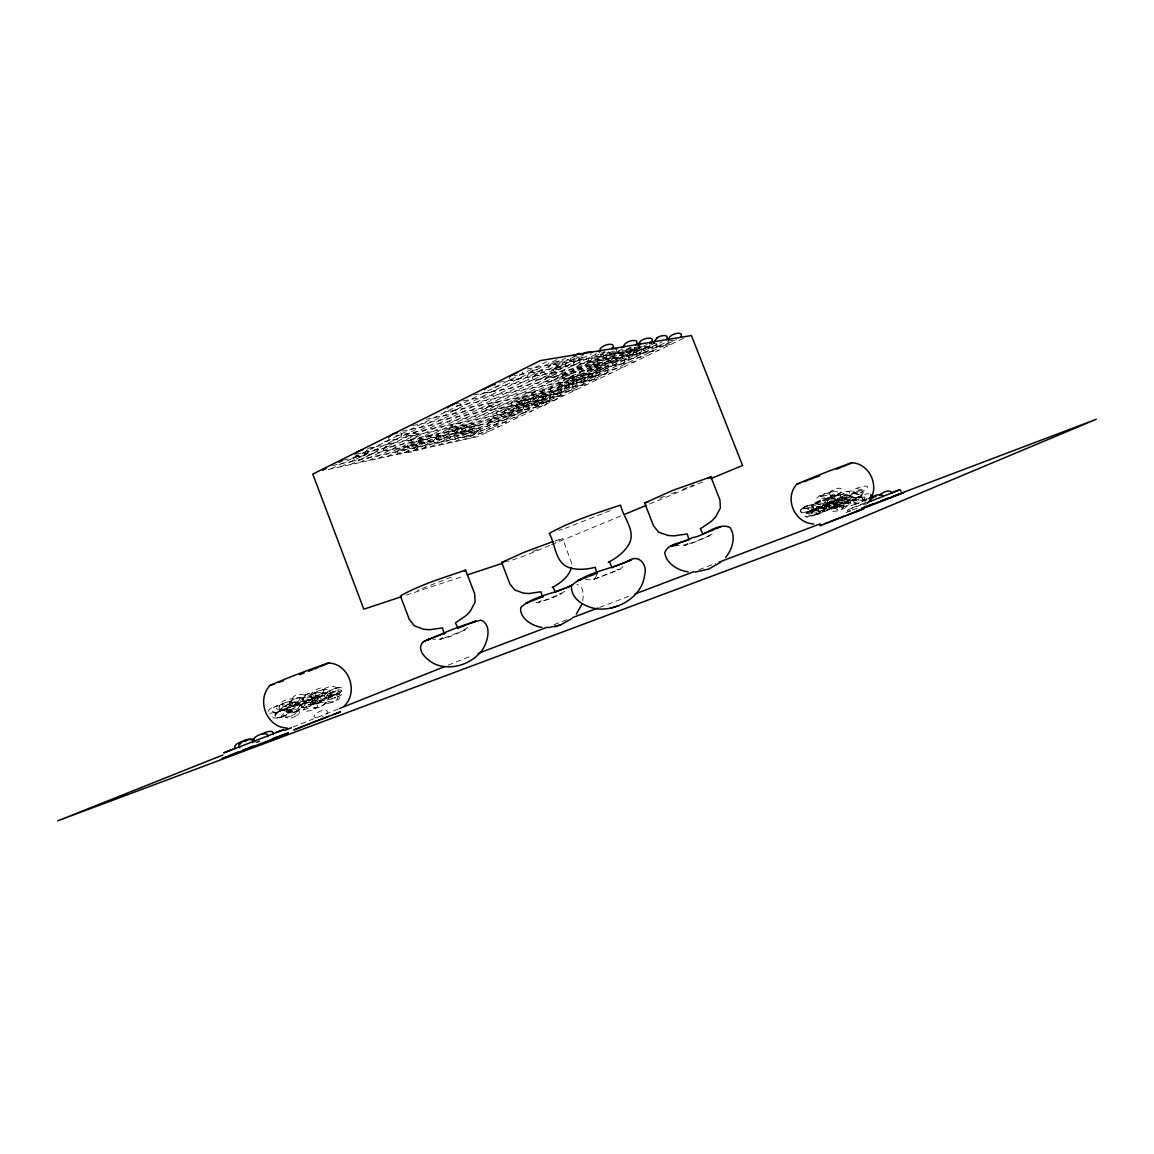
<?xml version="1.0" encoding="UTF-8"?>
<svg xmlns="http://www.w3.org/2000/svg" width="1154" height="1154" viewBox="0 0 1154 1154"><rect width="100%" height="100%" fill="white"/><g stroke="black" fill="none" stroke-linecap="round" stroke-linejoin="round"><path stroke-width="0.75" stroke-dasharray="5 3.75" d="M522.805 410.031C506.866 402.227 505.019 426.028 521.493 409.915C516.877 406.237 527.767 401.78 531.201 403.049C535.442 406.468 525.806 410.507 522.502 410.002M536.624 406.756C550.097 397.365 521.363 402.27 529.441 408.314M542.351 397.769C543.462 393.528 552.91 389.533 555.031 393.961C553.574 397.798 543.996 401.938 542.452 397.106M543.188 393.226C541.601 388.234 531.518 392.504 530.249 396.644C532.975 400.77 542.034 396.904 543.303 392.533M545.092 379.969C546.26 375.367 556.459 371.069 558.752 375.858C557.194 380.027 546.808 384.513 545.207 379.233M546.058 374.56C544.385 369.15 533.451 373.752 532.095 378.238C534.994 382.739 544.847 378.555 546.188 373.809M543.693 399.63C542.135 394.812 532.369 398.938 531.143 402.948C533.797 406.929 542.553 403.193 543.794 398.967M548.669 367.592C549.881 362.76 560.584 358.259 562.993 363.265C561.378 367.664 550.472 372.338 548.799 366.813M818.503 509.275C816.34 512.953 822.831 512.131 824.634 511.51M818.128 510.068L818.705 511.51M549.044 375.468C550.227 370.809 560.555 366.453 562.892 371.299C561.32 375.526 550.804 380.041 549.16 374.718M546.39 400.106C547.486 395.952 556.762 392.028 558.853 396.37C557.454 400.135 547.991 404.203 546.506 399.457M547.357 395.476C545.251 391.033 535.99 395.014 534.619 399.068C537.288 403.107 546.174 399.313 547.429 395.043C562.229 378.324 519.343 401.938 547.371 395.13M633.344 353.239L635.061 350.051L631.627 348.883M636.734 351.653C635.984 354.639 640.831 354.163 642.663 353.485M637.022 355.36C638.321 349.056 625.699 353.557 624.516 357.538C625.598 362.616 635.104 358.418 637.152 355.115M800.587 510.688L801.179 512.174L804.973 512.578M509.332 377.805C510.356 384.34 527.955 376.824 522.257 372.194M485.719 408.761C502.711 391.956 502.365 415.238 485.762 409.18M487.233 424.109C502.452 408.689 502.567 430.226 487.276 424.499M490.147 420.546C504.731 404.852 506.534 427.009 490.147 420.546L490.205 421.152M301.886 706.854C299.506 701.733 287.447 707.027 286.495 711.903C291.284 714.889 298.915 710.951 301.886 706.854C299.045 704.762 304.642 701.661 306.632 700.766M313.123 698.372C297.559 707.864 319.326 705.166 322.86 699.31C337.718 690.164 316.124 692.515 313.109 698.372M316.182 703.406C337.444 697.261 316.167 690.597 311.537 702.31C332.886 707.647 288.038 718.062 309.113 704.748M288.918 711.874L288.327 710.273L283.913 708.744L285.211 705.974L291.342 702.656L297.429 702.627M286.697 709.955L291.371 709.364C310.022 693.669 264.179 711.744 288.774 710.359C314.912 711.095 262.088 726.558 288.99 710.273M322.038 693.28C353.095 687.669 299.968 711.657 323.553 692.256C327.116 678.855 295.539 701.964 320.249 694.463M303.3 699.209L302.81 700.666M303.213 699.814L303.271 698.761M582.64 601.003C583.664 595.421 583.953 585.843 576.827 584.443M596.575 575.081L595.623 577.62L592.363 579.957L584.746 579.496M618.905 350.787C620.188 356.096 630.56 351.638 632.305 347.715M634.527 352.013L635.032 350.931M636.979 351.119C639.359 344.613 657.044 345.609 645.822 352.23M636.59 351.941L637.095 350.859M638.335 348.508L639.907 346.445M626.983 348.681C625.439 354.725 636.532 350.946 638.753 348.162M634.585 347.412C633.387 353.889 646.5 349.215 647.538 344.887M833.765 501.802C854.349 487.291 810.209 502.033 833.52 502.004C819.585 510.385 843.733 508.683 842.131 501.283C835.857 496.581 811.161 513.213 831.37 508.827C850.109 496.826 811.608 506.26 829.106 509.52M608.836 351.653C607.913 356.572 591.713 360.51 596.286 353.023M616.77 350.326C615.861 355.201 599.777 359.11 604.335 351.681M824.086 505.64L826.855 504.904C820.97 508.02 807.382 507.861 820.148 501.009C825.557 498.009 831.212 503.533 836.563 499.812C846.142 494.979 837.342 492.397 832.236 495.47C825.6 496.985 829.971 505.034 822.715 506.043M570.624 358.144C569.369 364.794 581.919 360.264 583.895 356.629M579.048 356.73C577.779 363.322 590.242 358.836 592.204 355.23M311.58 701.372L312.821 699.512M314.667 697.781C312.33 701.17 319.009 701.127 320.798 700.103C322.731 696.107 315.619 697.002 313.484 698.228M288.5 712.739L288.99 711.83M268.161 711.441C270.325 704.027 292.553 704.012 276.7 712.306M367.607 452.801L368.357 451.214L367.549 449.959M649.442 344.916C647.913 351.205 660.304 346.82 661.833 343.243M656.713 343.69L656.41 345.969L659.511 346.777M669.017 342.031L664.516 345.508L659.006 346.82M818.431 509.361L819.253 508.366M836.852 505.957C843.199 497.59 813.209 507.731 831.14 496.653C837.025 493.422 846.098 496.105 835.251 501.341M836.91 506.072C833 510.861 841.655 510.068 844.411 508.323C855.792 501.355 842.853 503.158 837.948 502.077C839.953 490.998 862.601 495.672 844.064 502.278M353.816 457.172C352.648 468.582 379.017 449.339 359.283 453.71M800.674 510.025L803.112 507.847M801.741 508.957C796.116 513.357 807.295 512.967 806.617 512.261M287.678 713.735L288.572 712.682M307.281 702.555C300.357 702.642 291.962 713.23 305.421 709.248C313.455 707.82 312.922 698.978 304.05 703.464M302.536 703.406L301.497 706.58M295.828 711.556C300.747 710.893 302.997 703.421 296.102 705.282L299.232 705.354M286.841 714.283C282.6 719.476 292.02 718.466 294.948 716.562C307.916 708.7 289.265 709.349 286.192 714.917M326.697 714.095C332.006 703.19 303.415 717.615 318.475 717.889M621.487 363.914C628.036 361.981 624.819 355.749 619.337 358.62M628.497 357.87C635.897 345.06 603.441 362.875 623.03 360.683M641.884 348.162C638.35 345.897 626.045 350.931 630.589 355.043C634.397 356.081 644.35 352.504 641.595 348.032M649.255 352.417C676.345 338.093 626.478 349.835 649.933 352.215M607.292 372.468C612.846 358.461 580.621 381.484 605.071 373.968M616.712 363.409L617.736 360.264L613.091 359.601L607.61 361.779L604.725 365.443L606.499 366.885L609.658 366.842L616.712 363.409L615.125 364.678M291.702 705.628C296.217 698.329 279.629 702.844 278.994 707.388C280.653 712.09 288.861 707.979 291.702 705.628L293.794 705.411M297.847 704.113L296.78 704.531L302.795 700.565M354.841 456.09L359.961 456.883L367.073 453.421M366.842 453.666L367.866 452.483M467.976 627.473C457.878 633.777 445.098 640.311 432.966 639.201M564.724 591.266C556.214 597.238 545.236 600.859 535.139 602.749M623.045 566.614L619.972 569.254L592.363 579.957L619.972 569.254L615.962 569.715M712.105 533.985C701.618 539.178 689.63 546.448 677.542 545.135M807.108 512.073L809.156 511.28L805.16 514.468L805.002 516.473L811.074 516.732L815.416 514.742L817.912 511.929L816.498 510.097L811.594 510.472L813.556 510.039M810.425 511.222L812.228 510.212L809.084 512.304L807.944 514.843L812.257 515.867L818.46 513.472L820.999 510.241L818.359 508.726L810.815 510.775M814.912 509.505C808.074 514.367 817.797 515.261 821.287 512.751M815.099 503.202C802.823 513.818 840.04 500.995 819.729 513.458C810.772 517.843 807.598 510.933 818.157 507.803M810.974 510.256C816.816 507.313 810.887 503.49 807.021 506.058M822.225 505.928C830.75 498.672 811.94 500.879 811.478 506.491C812.373 511.222 830.591 503.75 821.98 512.261M819.181 508.438L820.581 507.298M284.187 715.668L282.326 716.735C292.856 711.34 282.817 708.772 277.436 712.162C265.997 718.653 278.576 719.591 283.581 716.216L281.086 717.211M288.5 710.604C297.415 709.421 297.371 699.324 305.291 697.261C322.557 693.669 302.362 710.186 297.429 702.627M299.261 706.234L303.704 703.594M297.992 710.374L299.463 709.191M296.794 715.523L298.237 714.355M867.202 498.932L864.808 501.629L865.37 503.043M277.725 712.407L275.041 715.408L276.498 717.355M315.028 699.093C336.824 682.548 287.245 701.762 314.35 699.353M604.162 374.43L606.369 373.189M632.161 348.84C619.251 348.955 619.092 362.183 632.421 353.975M646.759 347.469L645.158 348.724M606.11 373.391L607.668 372.165M632.132 354.206L633.762 352.922M622.338 360.885L628.901 357.552M644.61 348.191L646.254 346.892M366.9 449.844C355.216 464.514 393.543 445.458 370.622 448.127M442.92 637.527L439.948 639.691L465.163 629.911L461.513 630.315M541.327 600.643L538.557 602.648L562.113 593.517L558.695 593.921M687.625 543.361L684.596 545.525L710.215 535.6L706.493 536.047M571.836 563.772L562.604 538.442L555.507 542.25M527.811 406.828C524.291 404.996 512.174 411.516 519.213 413.695C522.502 414.387 532.571 409.656 527.465 406.785M563.368 391.797C575.716 375.151 535.456 399.919 563.368 391.797L561.839 392.562M548.309 401.13C560.368 384.801 520.887 409.151 548.309 401.13L546.808 401.895M574.865 386.273C587.357 369.525 546.823 394.423 574.865 386.273L573.35 387.037M559.56 395.75C571.735 379.305 532.008 403.785 559.56 395.75L558.983 396.038M586.492 380.69C599.114 363.827 558.305 388.884 586.492 380.69L584.977 381.455M570.913 390.312C583.232 373.781 543.173 398.375 570.913 390.312L570.321 390.6M598.248 375.05C610.985 358.086 569.917 383.272 598.248 375.05L596.719 375.829M582.381 384.816C594.829 368.184 554.511 392.908 582.381 384.816L581.789 385.119M593.964 379.262C606.542 362.515 565.95 387.398 593.964 379.262L593.372 379.565M295.323 707.243L293.159 708.412M310.08 699.872L312.445 698.632M284.302 715.999L286.307 714.831M319.975 697.002C316.961 699.454 308.58 707.993 308.219 706.724M331.169 692.66C322.774 694.968 327.332 702.108 333.881 698.112M291.125 716.028L292.986 714.961M305.608 707.388C308.753 707.214 318.821 702.93 313.975 699.67C298.641 701.401 312.691 700.882 313.297 695.905C312.186 689.414 293.044 699.151 301.973 701.632M330.116 696.641C325.5 697.131 321.389 704.647 328.977 703.074M332.943 695.559L328.486 698.213L327.491 701.315L331.818 702.05L338.454 699.468L341.151 695.588L338.425 694.391L334.516 694.953L336.579 694.492M802.795 508.005C808.204 503.288 825.326 503.634 809.646 511.078M807.324 505.971C799.477 508.279 804.684 514.352 809.574 511.121M806.747 512.203C815.445 511.712 815.589 501.442 806.257 506.346M807.266 512.463L809.17 511.28M818.446 507.832C822.917 507.298 830.361 499.769 821.518 500.721M834.847 505.87C856.614 488.575 804.742 511.323 834.501 506M831.457 501.168C823.797 503.432 828.37 509.707 834.183 506.116M820.537 507.342L823.754 505.64M838.583 501.269C832.005 502.524 827.49 510.948 838.569 507.443C846.502 505.611 847.411 497.605 837.4 501.73M840.184 506.39C845.868 506.361 855.287 496.869 842.694 499.653C836.809 500.735 831.37 508.827 842.146 505.957M855.114 492.037C850.455 492.758 848.825 499.552 855.1 497.778M846.993 498.009C834.313 505.784 853.296 504.832 855.691 499.264C858.864 492.801 841.8 499.956 849.647 496.999M279.383 711.412C293.477 705.325 280.941 702.036 274.58 707.085C268.161 710.345 274.84 714.297 278.936 711.455C281.489 709.681 269.344 717.99 277.753 717.528M293.981 705.758C284.98 707.835 288.327 715.783 295.799 711.499M300.53 702.815L298.15 703.998M305.897 701.142L303.733 702.368L306.329 700.896M307.815 700.464C313.859 699.108 321.836 690.366 309.113 693.352C299.91 695.718 299.261 703.839 310.83 699.598L308.349 700.247M305.969 701.026C301.208 701.603 293.578 702.281 292.15 707.979C295.208 712.465 311.652 703.897 303.387 701.416M323.87 695.328C337.473 687.048 317.263 688.029 314.681 693.972C311.032 700.781 328.818 693.54 321.432 696.266M310.541 702.8C337.531 686.644 284.216 702.598 310.916 702.656M335.309 694.506C353.961 678.595 307.786 697.247 332.958 695.415M337.487 693.655C348.018 689.198 340.084 685.043 333.737 688.75C317.913 697.348 343.921 693.453 332.568 695.573M848.608 497.23C867.173 481.391 821.561 500.721 847.353 497.72M484.68 392.288C489.007 394.062 499.624 390.658 497.72 385.22M637.571 353.961L639.114 353.182M524.652 412.512L526.166 411.747M652.198 351.407L653.712 350.643M537.187 406.468L532.427 408.271L529.095 408.256M622.107 363.597L619.006 364.967M646.456 351.898L641.985 353.687M331.039 468.899L546.506 361.822M340.69 466.779L557.093 359.514M350.196 464.687L565.922 358.043M359.572 462.624L574.605 356.586M368.818 460.59L583.159 355.158M377.949 458.585L591.598 353.759M386.936 456.609L599.892 352.359M395.822 454.662L608.071 351.004M404.564 452.743L616.121 349.648M413.204 450.839L624.054 348.32M421.729 448.964L631.873 347.022M430.139 447.117L639.576 345.724M438.433 445.3L647.178 344.455M446.627 443.497L654.664 343.214M454.705 441.722L662.035 341.973M462.682 439.962L669.306 340.762M470.558 438.231L676.475 339.565M683.557 338.382L478.333 436.529L328.226 469.519M518.233 379.046L519.675 378.368M554.266 362.313L552.867 362.976M492.859 391.624L494.316 390.932M532.138 370.434C563.498 365.212 510.732 389.143 532.759 370.146M451.329 577.173L417.431 590.329M610.206 510.631L565.359 528.287M682.692 489.469L693.54 484.968M549.78 545.409L523.18 556.43L507.919 561.479M551.439 544.717L621.241 515.78M649.486 504.053L702.671 482.011M846.084 512.578L852.59 509.981M850.094 510.977C839.16 512.145 862.629 503.836 864.274 503.245M323.192 716.418L321.995 716.879M269.632 713.403L277.725 711.903M285.615 708.917C308.551 690.352 255.524 713.403 286.077 708.671M295.886 704.935L293.592 705.411M815.748 502.668C820.407 500.216 827.216 500.576 829.553 495.052C826.61 488.892 808.781 501.139 820.595 500.793M835.092 505.856C842.463 501.673 848.695 507.053 837.948 510.732C816.859 514.9 851.94 497.576 832.38 500.807M292.986 727.063L339.709 708.441M448.185 665.194L471.539 655.89M338.108 693.424L334.588 694.795M277.436 712.162L280.119 711.152M319.701 697.103C339.42 678.624 289.697 702.714 319.629 696.987M328.904 693.395C347.801 685.635 324.072 682.952 322.125 692.775C326.178 695.905 351.552 685.216 334.602 697.824M279.542 717.802L280.768 717.326M293.304 712.523L294.53 712.047M852.373 510.039L858.922 507.486M307.685 700.363L306.43 700.997L309.633 699.641M316.008 698.704L313.989 699.483M866.87 499.754C852.142 505.322 860.091 493.003 868.774 493.854M288.385 707.849L287.375 708.239M295.929 704.921L295.77 704.906M804.756 506.923L806.271 506.303M319.846 696.901C326.337 693.439 334.747 697.204 323.74 701.978M333.665 691.708C324.894 694.448 330.621 700.896 336.766 696.958M337.487 696.67C345.407 695.097 343.099 686.89 335.655 690.957M290.144 712.076L291.342 711.6M292.784 711.052L291.673 711.484M316.182 703.406L309.488 704.618M317.278 701.603C307.065 706.652 316.225 709.58 321.75 706.248C335.352 698.04 315.907 699.223 312.417 704.402C308.161 710.388 319.528 708.123 322.298 705.642C330.765 699.786 316.21 700.723 317.48 701.531M329.496 696.886L331.862 695.977M284.014 716.115L283.898 716.1M846.3 498.124L847.829 497.533M860.091 492.946C885.81 477.742 834.443 492.614 860.538 492.772M289.697 705.007C308.911 693.799 271.493 699.944 283.61 706.407C291.558 707.546 287.115 701.473 293.592 699.223C296.564 698.04 300.862 696.194 303.257 698.906M286.293 709.724L281.663 710.518M306.127 701.113L306.964 700.637M828.601 498.239C848.666 482.386 801.929 501.153 827.937 498.499M333.722 691.693L336.203 690.741M334.256 695.054L332.323 695.804M815.604 508.943L822.557 506.217M821.172 507.096L818.72 507.717M820.552 506.894L821.59 506.491M830 503.36C806.112 503.562 852.344 487.781 831.5 502.668M833.462 501.903L834.847 501.384M842.766 498.326C850.109 496.97 853.181 488.373 842.406 492.325C834.4 493.768 835.453 502.25 843.834 497.922M814.623 509.289L816.628 508.827M857.076 497.331C870.318 492.671 864.36 502.798 856.499 503.346C840.155 502.884 877.92 489.512 856.542 491.474M825.456 511.049L829.942 508.452L831.082 505.914M826.192 510.919L830.087 508.525L830.851 505.582M293.347 706.046L295.251 705.31L292.496 706.378M296.91 704.531L297.631 704.257M279.556 711.225L281.533 710.619L280.249 711.052M319.6 697.002L317.913 697.651M822.009 510.789C797.025 512.535 843.675 495.484 822.672 510.53M842.694 496.826C838.554 497.302 836.304 504.327 842.781 502.495M844.512 496.119C854.133 493.147 850.758 500.706 844.829 502.033M858.158 496.912C868.544 494.013 861.49 486.8 854.133 492.412C840.617 502.553 861.822 493.955 862.817 499.206C856.744 508.9 840.588 503.014 857.797 497.143M810.353 510.804L808.795 511.424L809.791 511.164M833.26 502.004L832.496 502.278M844.31 497.72L845.319 497.331M829.221 503.678L830.245 503.144M830.822 503.072L831.616 502.769L829.813 503.432M336.102 694.189L335.439 694.448M861.273 492.484L862.644 491.965M296.131 711.383L297.343 710.907L294.905 711.903M315.186 703.926L308.868 704.762M315.547 703.781L316.744 703.32M319.499 702.469L318.273 702.945M319.846 702.339L321.072 701.863M323.019 702.252L317.884 703.291L315.085 701.646M867.043 498.773C862.73 499.235 858.937 506.173 866.005 504.687M275.979 712.581L274.969 712.97M286.062 708.671L283.999 709.465M317.364 696.814L316.153 697.276M280.624 710.806L282.254 710.33M281.619 710.518L282.369 710.287L280.912 710.705M848.161 497.403L848.911 497.114M308.017 705.181L310.671 704.156M837.097 501.846L835.929 502.293M841.237 500.216L840.069 500.663M841.511 500.115L842.68 499.668M328.991 703.074C335.122 702.916 344.354 693.208 331.876 695.977M825.182 511.309L824.432 511.453M869.279 501.774L848.161 509.679L848.911 511.568L850.325 511.092M659.857 498.11L664.747 496.249M671.282 493.782L679.432 490.695M532.859 551.41L539.538 548.886M856.124 497.879L858.403 497.316M554.064 624.646L567.523 619.539M599.532 607.422L629.839 595.94M698.877 569.787L715.725 563.412M850.758 499.898C825.615 514.482 875.078 500.98 850.758 499.898L852.705 499.466M824.331 511.482L822.413 512.044M563.628 376.06C555.694 377.329 556.574 386.301 564.926 382.032C567.335 380.993 570.797 379.493 570.768 376.464C569.787 373.723 561.522 376.767 565.229 375.598M591.252 367.405C583.405 368.645 584.198 377.56 592.507 373.333C594.901 372.295 598.32 370.809 598.32 367.794C597.354 365.068 589.131 368.112 592.867 366.929M601.075 364.476C609.197 363.164 608.245 354.105 599.82 358.404C597.339 359.457 593.848 360.986 593.834 364.087C594.844 366.885 603.253 363.77 599.431 364.967M620.015 358.418C613.048 359.067 607.985 368.559 619.28 364.88M598.883 366.034C591.093 367.275 591.858 376.117 600.109 371.92C602.503 370.896 605.879 369.41 605.908 366.424C604.927 363.712 596.777 366.741 600.484 365.558M580.895 372.728C553.805 387.268 604.191 374.978 580.188 372.944M608.822 363.106C616.871 361.793 615.947 352.792 607.581 357.062C605.114 358.101 601.652 359.63 601.638 362.702C602.633 365.486 610.985 362.385 607.177 363.582M587.155 370.91C614.967 355.749 563.224 368.919 587.862 370.708M614.808 362.226C642.417 347.426 591.295 359.86 615.5 362.024M567.465 378.945C559.676 380.171 560.541 388.97 568.734 384.787C571.1 383.763 574.49 382.306 574.476 379.32C573.524 376.637 565.345 379.637 569.037 378.469M576.625 376.319C584.674 375.007 583.664 366.063 575.341 370.319C572.918 371.357 569.441 372.872 569.456 375.93C570.437 378.685 578.803 375.598 575.024 376.795M604.249 367.621C627.415 351.667 578.673 368.342 603.96 367.708M453.998 410.593C456.941 410.103 464.283 405.804 459.739 403.309M406.194 595.161L463.85 576.077M554.713 541.024L562.604 538.442M558.911 530.35L562.142 529.311M631.05 347.542L628.771 348.176M627.127 356.283L628.771 355.793M661.559 346.517L663.204 346.027M634.599 354.985L636.258 354.494M579.265 372.353C607.235 357.105 555.117 370.333 579.972 372.136M603.571 368.588L601.999 369.049M610.206 366.712L611.822 366.236M576.062 377.243C599.777 379.277 550.025 391.365 576.755 377.041M584.357 375.627L582.799 376.089M590.574 373.91L592.175 373.434M550.833 381.282L551.569 381.065M454.806 410.348L450.363 411.185L447.117 409.699M594.541 370.42L595.435 370.146M674.657 340.372L670.258 340.733M331.674 696.035L333.722 695.573M289.019 710.402L291.111 709.941M279.369 717.557L281.677 716.951M614.808 351.609C586.751 364.852 634.743 356.874 615.197 351.566M844.526 502.581L827.606 509.953M838.035 507.645L834.27 508.193M574.605 358.389C545.409 372.482 595.594 363.395 575.024 358.346M582.885 356.99C553.891 370.997 603.701 361.952 583.289 356.961M605.518 352.042L601.522 352.23M599.085 354.264L592.089 357.524L590.66 361.159L595.522 361.851L601.248 359.572L604.263 355.735L602.402 354.206L599.085 354.264L601.22 354.062M332.222 465.581L488.806 431.509M343.329 460.057L499.365 426.461M356.297 454.085L510.039 421.354M367.664 448.43L520.829 416.205M384.383 441.636L531.706 410.997M395.966 435.88L542.697 405.746M402.457 431.106L553.79 400.438M412.569 425.552L564.998 395.072M426.331 419.219L576.322 389.663M443.727 412.166L587.761 384.195M456.046 406.049L599.315 378.671M463.143 400.885L610.985 373.088M473.948 394.957L622.771 367.448M493.71 387.355L634.671 361.75M499.509 382.219L646.702 355.995M519.574 374.516L658.862 350.181M527.465 368.876L671.138 344.31M457.965 432.577C431.307 444.55 476.414 437.222 457.777 432.649C450.161 431.221 461.009 424.484 464.73 425.437C471.899 426.461 462.884 432.764 459.335 432.534M466.014 430.86C439.703 442.545 483.843 435.765 466.014 430.889C453.926 423.143 492.758 420.806 467.558 430.774M452.296 430.846C425.061 443.093 471.395 435.491 451.993 430.875C444.218 429.418 455.267 422.552 459.061 423.518C466.375 424.571 457.186 430.99 453.565 430.745M621.703 353.211L623.809 353.023M636.95 350.6L639.013 350.412M629.377 351.898L631.469 351.71M512.116 405.4C515.665 406.915 527.421 401.65 521.94 398.289C518.42 397.005 507.01 402.227 512.506 405.443M515.578 406.194C511.958 404.318 499.538 410.997 506.765 413.233C510.14 413.969 520.483 409.079 515.203 406.15M506.144 407.607C502.408 406.684 491.46 413.377 499.062 414.921C503.303 415.945 513.184 408.689 506.462 407.636M524.724 406.064C528.186 407.521 539.625 402.414 534.316 399.14C530.883 397.885 519.776 402.962 525.084 406.121M277.479 717.673L279.6 717.413M826.783 504.904L829.813 504.976M305.925 707.315L302.507 707.315M815.012 514.28L816.744 514.179M813.859 514.814L815.618 514.713M810.526 515.953L812.243 515.852M321.995 700.117L323.812 700.016M293.448 702.195L295.309 702.094M320.437 700.709L322.255 700.593M809.416 512.174L820.133 511.626M806.242 513.429L817.119 512.881M859.687 497.36L867.404 496.985M844.223 499.985L855.201 499.437M853.671 499.624L864.404 499.091M851.032 500.735L861.923 500.201M837.314 502.625L848.204 502.091M845.42 502.841L856.239 502.307M830.692 503.995L841.511 503.447M833.13 504.284L844.165 503.735M826.206 505.755L837.155 505.192M824.778 506.26L835.525 505.712M837.285 505.942L848.031 505.409M819.528 508.308L830.404 507.76M832.395 507.789L843.069 507.241M813.902 510.472L824.692 509.909M812.733 510.948L823.682 510.385M822.023 495.629L832.827 495.109M830 497.201L838.958 497.388M290.419 705.339L291.948 705.512M301.771 697.896C297.544 697.478 289.293 699.584 289.438 704.69M806.184 517.093L807.367 517.266M304.036 707.431L301.627 706.955M312.272 699.685L315.071 701.329M309.099 702.44L311.176 702.974M299.665 704.286L300.934 704.459M299.174 704.748L300.415 704.921M314.133 707.59L315.374 707.763M355.894 455.527L364.361 457.186M385.537 446.108L393.788 447.81M399.702 449.122L407.564 450.738M410.435 443.857L418.282 445.516M407.809 435.087L416.017 436.861M421.268 438.549L429.1 440.237M429.908 436.717L437.64 438.405M804.021 508.092L809.964 509.448M449.31 429.605L456.926 431.322M806.747 507.068L812.647 508.424M451.863 425.985L459.566 427.745M457.676 427.86L465.206 429.577M468.639 431.553C472.274 434.178 481.002 431.106 480.742 426.345C475.448 422.595 459.335 433.991 475.881 433.038M804.352 507.933L810.339 509.303M465.927 426.129L473.371 427.846M471.351 427.946L478.621 429.634M818.763 506.938L824.562 508.279M816.368 503.274L822.326 504.673M815.243 503.735L821.172 505.12M818.604 502.48L824.461 503.851M829.351 502.856L835.078 504.211M490.046 421.08L497.215 422.797M830.923 502.25L836.693 503.62M829.596 498.153L835.51 499.581M820.004 496.148L825.903 497.562M492.989 417.488L500.23 419.234M827.36 499.047L833.246 500.461M830.909 497.706L836.722 499.119M842.247 497.879L847.988 499.293M841.511 498.167L847.209 499.552M500.894 415.844L508.048 417.589M503.981 412.166L511.193 413.954M488.748 405.472L496.465 407.391M843.762 493.912L849.532 495.354M840.199 494.085L846.041 495.528M832.899 490.811L838.742 492.268M854.595 493.119L860.293 494.561M853.657 493.479L859.312 494.893M518.377 402.948L525.647 404.809M522.906 405.227L530.018 407.045M530.624 403.669L537.663 405.472M857.581 488.705L863.293 490.176M513.674 400.597L521.103 402.501M538.254 402.126L545.207 403.943M537.591 395.909L544.76 397.798M549.362 396.788L556.286 398.635M541.212 391.884L548.438 393.817M545.352 394.379L552.434 396.269M553.011 392.879L560.007 394.769M556.762 388.884L563.816 390.802M512.607 374.646L520.916 376.925M560.584 384.787L567.71 386.749M568.273 383.33L575.298 385.292M535.355 374.718L543.245 376.911M548.338 376.262L555.939 378.397M530.537 371.53L538.629 373.795M572.269 379.132L579.351 381.137M564.667 373.319L572.081 375.439M552.088 363.683L560.022 365.991M584.054 373.434L591.122 375.483M556.444 367.03L564.205 369.266M587.444 376.305L594.368 378.296M576.885 367.361L584.27 369.511M595.969 367.664L603.023 369.756M569.124 360.784L576.856 363.063M592.68 364.563L599.878 366.698M573.538 355.865L581.342 358.216M589.247 361.332L596.604 363.539M608.014 361.837L615.039 363.972M612.615 357.264L619.698 359.457M609.586 353.903L616.827 356.139M617.332 352.59L624.473 354.812M624.963 351.292L632.017 353.513M632.493 350.008L639.446 352.215M634.123 347.859L636.965 348.782M637.441 345.234L644.466 347.498M652.284 342.767L659.136 345.017M644.48 352.143L645.576 352.576M829.683 504.976L830.649 505.308M400.64 432.721C405.833 437.092 390.687 443.569 388.292 438.52M289.524 704.979L290.693 705.339M287.447 709.912L288.774 710.561M315.807 703.767L316.672 704.128M312.171 702.974L313.051 703.334M383.128 450.248C406.367 452.108 391.725 433.587 383.128 450.248L382.739 449.728M510.53 414.964C497.186 430.687 493.176 409.41 510.53 414.964M512.16 409.915C528.532 416.507 527.118 393.99 512.16 409.915M513.718 411.286C499.725 427.297 495.975 405.819 513.718 411.286M515.42 406.107C532.34 412.569 530.249 390.11 515.42 406.107M518.766 402.212C535.543 408.978 534.071 385.898 518.766 402.212M522.199 398.217C539.134 405.083 537.706 381.685 522.199 398.217M526.758 400.626C543.361 407.362 541.976 384.426 526.758 400.626M535.369 405.198C551.699 411.617 549.809 389.605 535.369 405.198M549.78 389.302C551.915 393.817 561.06 389.778 562.705 385.854C560.57 381.325 551.396 385.364 549.78 389.302M553.17 370.362C555.492 375.252 565.388 370.896 567.133 366.611C564.811 361.721 554.901 366.078 553.17 370.362M557.339 365.616C559.69 370.564 569.715 366.164 571.475 361.822C569.124 356.846 559.084 361.26 557.339 365.616M557.57 387.802C559.69 392.302 568.778 388.278 570.408 384.369C568.287 379.868 559.185 383.893 557.57 387.802M561.493 376.507C563.743 381.253 573.783 376.983 574.981 372.453C571.591 368.689 563.484 372.353 561.493 376.507M580.938 376.521C596.041 384.383 598.06 360.034 580.938 376.521M585.972 364.592C588.237 369.352 597.801 365.082 599.546 360.942C597.267 356.182 587.703 360.437 585.972 364.592M589.449 367.751C591.699 372.468 601.623 368.198 602.85 363.712C599.46 359.961 591.468 363.64 589.449 367.751M598.407 358.533C600.7 363.322 610.293 359.024 612.067 354.869C609.846 350.023 600.123 354.379 598.407 358.533M614 355.836C616.279 360.567 625.713 356.312 627.487 352.215C625.295 347.441 615.731 351.754 614 355.836M829.062 493.609C831.168 498.254 840.559 493.811 842.377 490.176C840.285 485.517 830.866 490.003 829.062 493.609M478.261 430.702C464.009 446.05 462.163 424.427 478.261 430.702M459.379 428.87C444.506 444.91 442.487 422.321 459.379 428.87M460.561 432.274C462.321 436.919 471.221 432.966 472.981 429.375C471.25 424.715 462.321 428.668 460.561 432.274M433.37 441.001C435.202 445.66 444.131 441.708 445.934 438.058C444.117 433.385 435.159 437.352 433.37 441.001M435.678 437.582C437.525 442.299 446.584 438.289 448.401 434.611C446.569 429.879 437.496 433.89 435.678 437.582M440.049 435.967C425.206 452.007 423.042 429.432 440.049 435.967M414.286 448.012C416.161 452.642 425.09 448.704 426.893 445.055C425.033 440.395 416.089 444.348 414.286 448.012C389.706 447.968 437.611 433.125 414.416 447.997M416.392 444.665C418.267 449.368 427.312 445.372 429.144 441.679C427.268 436.962 418.21 440.958 416.392 444.665M418.498 434.308C402.385 451.214 400.496 427.586 418.498 434.308M418.527 441.232C420.431 446.007 429.591 441.968 431.437 438.217C429.548 433.442 420.373 437.496 418.527 441.232M418.498 446.468C403.842 462.336 401.549 440.049 418.498 446.468M422.869 439.631C407.261 456.003 405.415 433.154 422.869 439.631M397.019 451.762C398.952 456.465 407.982 452.483 409.829 448.762C407.91 444.059 398.866 448.041 397.019 451.762M305.781 695.415C289.207 712.811 286.726 689.63 305.781 695.415"/><path stroke-width="1.5" d="M649.774 343.344C659.54 335.338 638.465 337.257 639.056 344.57M883.113 496.422C881.541 491.82 868.861 496.696 870.837 501.153M891.854 492.96C890.022 488.517 881.714 492.643 879.449 495.47M571.432 567.782C568.633 576.971 560.455 583.217 552.247 587.444M582.092 603.787L576.279 614.188M639.619 342.55L639.085 343.676M871.01 496.653L870.808 494.359M267.685 736.858C269.445 729.227 248.485 737.334 254.818 741.849M273.195 734.478C274.638 728.78 264.67 732.184 261.828 734.247M252.697 742.714C254.443 737.622 245.99 739.844 243.105 741.344M867.159 503.389C881.194 489.887 871.169 463.72 851.84 462.682C833.318 469.303 814.912 476.342 796.851 484.132C783.754 498.211 794.688 523.44 813.786 523.945M344.123 706.089C359.082 692.054 348.984 663.377 328.255 662.987C308.681 669.926 289.149 677.124 270.094 685.389C255.871 700.117 266.718 727.568 287.332 728.102M725.549 557.512C732.314 549.578 736.339 536.61 729.977 527.45C717.514 521.882 704.387 536.523 692.111 537.649C684.322 543.476 668.454 542.135 664.747 552.723C666.32 563.7 677.917 570.48 688.188 571.865M355.028 454.041L357.754 451.603L362.947 449.642M680.6 337.213C685.389 329.611 667.012 334.213 668.83 339.997M666.219 339.593C670.734 333.607 659.237 335.367 656.698 338.122M656.987 337.891L654.029 342.074M240.133 743.941L240.998 742.916M509.765 376.925L510.602 375.944M484.464 389.547L485.286 388.566M447.564 407.925L448.387 406.958M388.783 437.222L392.865 434.092M423.46 641.682C414.387 650.265 429.144 662.338 437.265 664.992C452.469 670.041 469.995 664.257 480.396 652.414C487.219 644.639 493.22 625.237 480.929 620.131C461.239 624.905 442.184 633.762 423.46 641.682L428.019 639.345M898.966 490.118L869.279 501.774M612.082 348.84C618.558 340.589 597.815 344.873 599.936 351.465M464.427 571.086L465.61 570.119L474.626 593.704L475.131 602.013L470.399 611.072L466.274 615.428L455.383 622.886L458.181 628.569M635.767 344.902C642.042 337.026 622.814 340.819 623.65 347.123M868.875 498.672L870.246 497.576M650.611 343.676L652.298 342.45M510.948 375.598L517.713 372.295M485.618 388.234L492.296 384.974M448.69 406.655L455.239 403.453M542.553 597.383L540.981 591.771L528.893 593.517L523.411 593.142L514.655 589.954L509.938 584.025L501.673 562.517L524.19 552.247L553.127 541.529M571.807 618.587L560.642 624.934L548.136 627.675M720.687 562.258L708.542 569.11L694.953 572.124M573.163 355.821L579.092 353.456L583.765 353.874M621.717 347.743L624.819 346.229M608.23 562.301C616.539 558.147 624.314 552.276 629.017 544.111C636.287 530.883 623.261 517.728 620.607 505.12C596.358 513.068 571.518 521.002 549.232 533.422C555.694 544.399 554.915 562.705 569.009 567.566C577.519 570.321 586.679 569.47 595.204 567.292L597.051 573.812M688.952 539.884L687.265 533.898L674.138 535.86L668.18 535.499L658.674 532.182L653.568 525.907L644.668 503.043L672.32 490.565L710.878 476.847L719.923 499.898L720.399 508.063L715.581 517.035L711.383 521.348L700.319 528.821L703.132 534.374M708.022 478.434L710.878 476.847M472.664 622.626L475.65 621.054L458.383 628.05M569.11 586.78L571.894 585.323C555.68 593.603 534.389 595.248 520.771 607.422C519.199 618.4 532.369 626.031 541.904 627.387M598.464 351.393L600.787 350.268M628.194 561.378C637.744 553.184 647.769 564.147 644.697 574.649C642.504 594.671 622.554 607.956 603.556 609.038C590.098 610.033 570.119 601.09 571.533 585.568C587.559 571.36 612.385 569.239 631.454 559.661L612.976 567.162M329.121 662.814L320.221 666.623M652.933 342.118L654.823 341.267M322.86 470.255L326.092 468.639M338.987 462.22L342.219 460.605M638.104 344.584L640.037 343.704M582.698 353.773L587.444 352.071L592.074 352.489M852.186 462.696L842.535 466.793M452.556 404.333L451.084 405.025M393.326 433.875L397.337 432.663M392.144 434.423L393.629 433.731M283.119 729.919L224.035 752.826M571.894 585.323L554.295 592.391M715.841 528.907L720.861 526.772M822.167 524.709L819.96 525.705L863.812 508.827L847.195 514.972M227.093 756.476L221.9 758.712L288.486 732.862L279.052 736.223M624.559 514.395L646.168 505.438M710.979 478.564L742.556 465.466L691.419 335.554L540.332 360.582L312.763 474.106L363.813 609.182L401.116 596.834M223.948 752.783L232.531 749.321M228.478 755.928L232.632 754.24M836.535 469.202L841.035 467.399M314.162 669.031L318.706 667.228M222.91 754.99L57.7 820.84L808.449 540.029L1096.3 419.277L892.532 496.451M284.649 730.381L291.327 727.727M339.709 708.441L444.838 666.536M305.464 725.217L293.866 729.977L340.517 711.874L333.347 714.441M234.031 753.692L238.243 752.019M704.301 533.451L714.196 529.556M306.849 724.669L311.017 723.039M242.845 750.187L247.648 748.297M825.326 523.454L828.154 522.329M308.551 671.224L312.763 669.58M312.503 722.462L316.961 720.716M861.822 508.481L865.096 507.212M249.062 747.749L253.317 746.09M829.582 521.767L845.839 515.477M256.736 742.296L259.549 741.214M866.539 506.649L870.852 504.976M318.461 720.139L322.932 718.408M299.651 674.657L304.151 672.926M815.676 477.338L819.874 475.722M589.478 576.207L597.31 573.206M687.611 539.899L670.907 546.159L677.542 545.135M445.487 632.998L426.432 640.167L429.634 639.33M543.072 596.705L525.936 603.153L528.936 602.374M872.28 504.428L879.665 501.601M324.317 717.875L328.515 716.273M809.286 479.761L814.075 477.944M870.664 497.287L876.102 496.653M881.079 501.052L903.712 492.657L856.556 511.049M478.275 653.337L547.328 627.185M572.586 617.621L597.844 608.057M634.888 594.021L693.828 571.706M719.086 562.142L820.133 523.873M862.226 507.933L874.011 503.461M880.747 500.908L889.171 497.72M272.358 738.748L277.378 736.858M891.999 492.643L900.264 489.613L901.014 491.517M275.849 732.516L283.624 729.645M803.876 481.781L807.93 480.266M587.992 576.755L577.591 580.592L581.097 579.669M279.008 682.389L283.581 680.701M274.277 684.077L270.094 685.389M799.837 483.237L796.851 484.132M467.24 574.952L502.841 563.166M501.673 562.517L506.505 560.916M465.61 570.119C443.612 577.707 420.46 584.544 400.38 595.954L409.252 619.337L414.315 625.785L423.706 629.291L429.577 629.723L442.516 627.891L444.218 633.993M644.668 503.043L648.058 501.961M610.985 608.057L618.227 605.807M554.468 626.838L560.642 624.934M455.888 403.294L458.095 403.092M492.931 384.816L495.181 384.614M611.764 348.061L616.914 349.114M636.604 344.08L639.446 344.628M246.191 741.027C242.239 741.171 232.863 743.84 234.839 748.744M870.332 497.821L873.174 497.879M666.594 339.161L668.815 339.738M239.758 747.734C234.68 742.974 250.678 736.396 254.414 740.075M612.341 567.883L609.298 561.796M555.593 592.319L552.997 587.097"/></g></svg>
